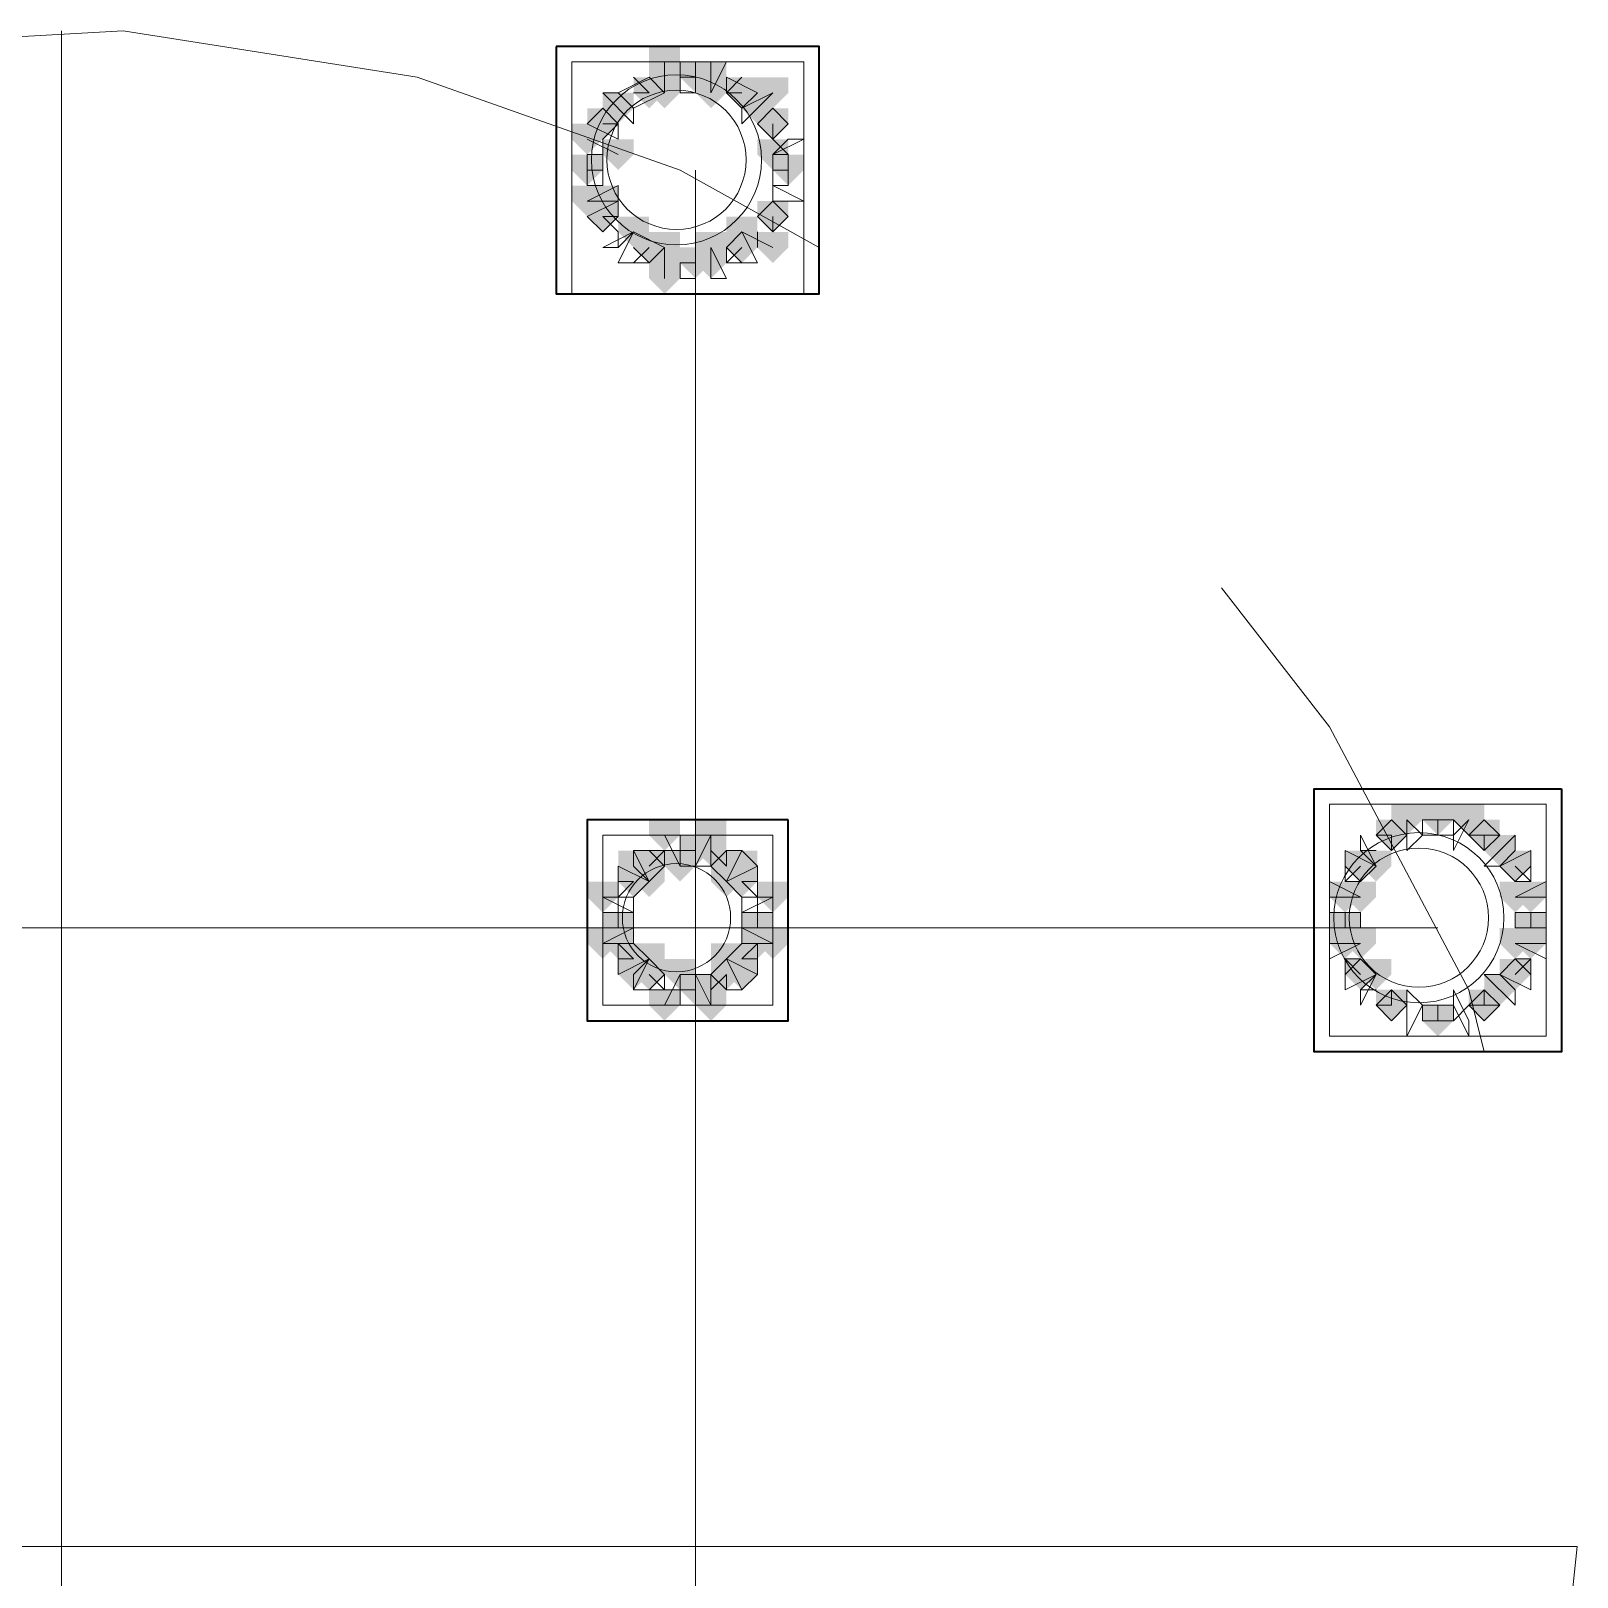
# Model space of a CAD drawing. Header units: millimetres. Extents: x 2315 to 4619, y 1334 to 1897.
# Drawn here: x 3527.93 to 3534.04, y 1554.59 to 1560.69 of the extents above; entities that cross this region are included whole.
import ezdxf

# ---------------------------------------------------------------- set-up
doc = ezdxf.new("R2010")
doc.units = ezdxf.units.MM
for name, color, linetype, true_color in [('PDF_10', 7, 'Continuous', 0x00b85c), ('PDF_AXIS', 7, 'Continuous', 0x00b85c), ('PDF_柱构件', 7, 'Continuous', 0x00b85c), ('PDF_转运站初步方案', 7, 'Continuous', 0x00b85c)]:
    doc.layers.add(name, color=color, linetype=linetype, true_color=true_color)
doc.layers.add('PDF_中心线层', color=1, linetype='Continuous')
doc.layers.add('PDF_粗实线层', color=7, linetype='Continuous')

msp = doc.modelspace()

# ---------------------------------------------------------------- hatches: boundary and pattern name
at = {"layer": 'PDF_10', "transparency": 33554559}
for points in [[(3530.5596, 1560.5703), (3530.4985, 1560.5703), (3530.4985, 1560.5093), (3530.5596, 1560.4482), (3530.6207, 1560.5093), (3530.6207, 1560.5703)], [(3530.5596, 1560.5703), (3530.4985, 1560.5703), (3530.4985, 1560.5093), (3530.5596, 1560.4482), (3530.6207, 1560.5093), (3530.6207, 1560.5703)], [(3530.5596, 1560.5703), (3530.4985, 1560.5703), (3530.4985, 1560.5093), (3530.5596, 1560.4482), (3530.6207, 1560.5093), (3530.6207, 1560.5703)], [(3530.3763, 1560.5093), (3530.3153, 1560.5093), (3530.3153, 1560.4482), (3530.3763, 1560.3871), (3530.4374, 1560.4482), (3530.4374, 1560.5093)], [(3530.3763, 1560.5093), (3530.3153, 1560.5093), (3530.3153, 1560.4482), (3530.3763, 1560.3871), (3530.4374, 1560.4482), (3530.4374, 1560.5093)], [(3530.7428, 1560.5093), (3530.6818, 1560.5093), (3530.6818, 1560.4482), (3530.7428, 1560.3871), (3530.8039, 1560.4482), (3530.8039, 1560.5093)], [(3530.7428, 1560.5093), (3530.6818, 1560.5093), (3530.6818, 1560.4482), (3530.7428, 1560.3871), (3530.8039, 1560.4482), (3530.8039, 1560.5093)], [(3530.1931, 1560.3871), (3530.132, 1560.3871), (3530.132, 1560.326), (3530.1931, 1560.2649), (3530.2542, 1560.326), (3530.2542, 1560.3871)], [(3530.1931, 1560.3871), (3530.132, 1560.3871), (3530.132, 1560.326), (3530.1931, 1560.2649), (3530.2542, 1560.326), (3530.2542, 1560.3871)], [(3530.865, 1560.3871), (3530.8039, 1560.3871), (3530.8039, 1560.326), (3530.865, 1560.2649), (3530.9261, 1560.326), (3530.9261, 1560.3871)], [(3530.865, 1560.3871), (3530.8039, 1560.3871), (3530.8039, 1560.326), (3530.865, 1560.2649), (3530.9261, 1560.326), (3530.9261, 1560.3871)], [(3530.865, 1560.3871), (3530.8039, 1560.3871), (3530.8039, 1560.326), (3530.865, 1560.2649), (3530.9261, 1560.326), (3530.9261, 1560.3871)], [(3530.132, 1560.2039), (3530.0709, 1560.2039), (3530.0709, 1560.1428), (3530.132, 1560.0817), (3530.1931, 1560.1428), (3530.1931, 1560.2039)], [(3530.132, 1560.2039), (3530.0709, 1560.2039), (3530.0709, 1560.1428), (3530.132, 1560.0817), (3530.1931, 1560.1428), (3530.1931, 1560.2039)], [(3530.9261, 1560.2039), (3530.865, 1560.2039), (3530.865, 1560.1428), (3530.9261, 1560.0817), (3530.9872, 1560.1428), (3530.9872, 1560.2039)], [(3530.9261, 1560.2039), (3530.865, 1560.2039), (3530.865, 1560.1428), (3530.9261, 1560.0817), (3530.9872, 1560.1428), (3530.9872, 1560.2039)], [(3530.1931, 1560.0206), (3530.132, 1560.0206), (3530.132, 1559.9595), (3530.1931, 1559.8985), (3530.2542, 1559.9595), (3530.2542, 1560.0206)], [(3530.1931, 1560.0206), (3530.132, 1560.0206), (3530.132, 1559.9595), (3530.1931, 1559.8985), (3530.2542, 1559.9595), (3530.2542, 1560.0206)], [(3530.865, 1560.0206), (3530.8039, 1560.0206), (3530.8039, 1559.9595), (3530.865, 1559.8985), (3530.9261, 1559.9595), (3530.9261, 1560.0206)], [(3530.865, 1560.0206), (3530.8039, 1560.0206), (3530.8039, 1559.9595), (3530.865, 1559.8985), (3530.9261, 1559.9595), (3530.9261, 1560.0206)], [(3530.865, 1560.0206), (3530.8039, 1560.0206), (3530.8039, 1559.9595), (3530.865, 1559.8985), (3530.9261, 1559.9595), (3530.9261, 1560.0206)], [(3530.3763, 1559.8985), (3530.3153, 1559.8985), (3530.3153, 1559.8374), (3530.3763, 1559.7763), (3530.4374, 1559.8374), (3530.4374, 1559.8985)], [(3530.3763, 1559.8985), (3530.3153, 1559.8985), (3530.3153, 1559.8374), (3530.3763, 1559.7763), (3530.4374, 1559.8374), (3530.4374, 1559.8985)], [(3530.7428, 1559.8985), (3530.6818, 1559.8985), (3530.6818, 1559.8374), (3530.7428, 1559.7763), (3530.8039, 1559.8374), (3530.8039, 1559.8985)], [(3530.7428, 1559.8985), (3530.6818, 1559.8985), (3530.6818, 1559.8374), (3530.7428, 1559.7763), (3530.8039, 1559.8374), (3530.8039, 1559.8985)], [(3530.5596, 1559.8374), (3530.4985, 1559.8374), (3530.4985, 1559.7763), (3530.5596, 1559.7152), (3530.6207, 1559.7763), (3530.6207, 1559.8374)], [(3530.5596, 1559.8374), (3530.4985, 1559.8374), (3530.4985, 1559.7763), (3530.5596, 1559.7152), (3530.6207, 1559.7763), (3530.6207, 1559.8374)], [(3533.4915, 1557.6385), (3533.4304, 1557.6385), (3533.4304, 1557.5774), (3533.4915, 1557.5163), (3533.5526, 1557.5774), (3533.5526, 1557.6385)], [(3533.4915, 1557.6385), (3533.4304, 1557.6385), (3533.4304, 1557.5774), (3533.4915, 1557.5163), (3533.5526, 1557.5774), (3533.5526, 1557.6385)], [(3533.3082, 1557.5774), (3533.2472, 1557.5774), (3533.2472, 1557.5163), (3533.3082, 1557.4552), (3533.3693, 1557.5163), (3533.3693, 1557.5774)], [(3533.3082, 1557.5774), (3533.2472, 1557.5774), (3533.2472, 1557.5163), (3533.3082, 1557.4552), (3533.3693, 1557.5163), (3533.3693, 1557.5774)], [(3533.6747, 1557.5774), (3533.6136, 1557.5774), (3533.6136, 1557.5163), (3533.6747, 1557.4552), (3533.7358, 1557.5163), (3533.7358, 1557.5774)], [(3533.6747, 1557.5774), (3533.6136, 1557.5774), (3533.6136, 1557.5163), (3533.6747, 1557.4552), (3533.7358, 1557.5163), (3533.7358, 1557.5774)], [(3530.5596, 1557.5163), (3530.4985, 1557.5163), (3530.4985, 1557.4552), (3530.5596, 1557.3941), (3530.6207, 1557.4552), (3530.6207, 1557.5163)], [(3530.5596, 1557.5163), (3530.4985, 1557.5163), (3530.4985, 1557.4552), (3530.5596, 1557.3941), (3530.6207, 1557.4552), (3530.6207, 1557.5163)], [(3530.5596, 1557.5163), (3530.4985, 1557.5163), (3530.4985, 1557.4552), (3530.5596, 1557.3941), (3530.6207, 1557.4552), (3530.6207, 1557.5163)], [(3530.3763, 1557.4552), (3530.3153, 1557.4552), (3530.3153, 1557.3941), (3530.3763, 1557.333), (3530.4374, 1557.3941), (3530.4374, 1557.4552)], [(3530.3763, 1557.4552), (3530.3153, 1557.4552), (3530.3153, 1557.3941), (3530.3763, 1557.333), (3530.4374, 1557.3941), (3530.4374, 1557.4552)], [(3530.6818, 1557.4552), (3530.6207, 1557.4552), (3530.6207, 1557.3941), (3530.6818, 1557.333), (3530.7428, 1557.3941), (3530.7428, 1557.4552)], [(3530.6818, 1557.4552), (3530.6207, 1557.4552), (3530.6207, 1557.3941), (3530.6818, 1557.333), (3530.7428, 1557.3941), (3530.7428, 1557.4552)], [(3533.1861, 1557.4552), (3533.125, 1557.4552), (3533.125, 1557.3941), (3533.1861, 1557.333), (3533.2472, 1557.3941), (3533.2472, 1557.4552)], [(3533.1861, 1557.4552), (3533.125, 1557.4552), (3533.125, 1557.3941), (3533.1861, 1557.333), (3533.2472, 1557.3941), (3533.2472, 1557.4552)], [(3533.7969, 1557.4552), (3533.7358, 1557.4552), (3533.7358, 1557.3941), (3533.7969, 1557.333), (3533.858, 1557.3941), (3533.858, 1557.4552)], [(3533.7969, 1557.4552), (3533.7358, 1557.4552), (3533.7358, 1557.3941), (3533.7969, 1557.333), (3533.858, 1557.3941), (3533.858, 1557.4552)], [(3530.3153, 1557.3941), (3530.2542, 1557.3941), (3530.2542, 1557.333), (3530.3153, 1557.272), (3530.3763, 1557.333), (3530.3763, 1557.3941)], [(3530.3153, 1557.3941), (3530.2542, 1557.3941), (3530.2542, 1557.333), (3530.3153, 1557.272), (3530.3763, 1557.333), (3530.3763, 1557.3941)], [(3530.7428, 1557.3941), (3530.6818, 1557.3941), (3530.6818, 1557.333), (3530.7428, 1557.272), (3530.8039, 1557.333), (3530.8039, 1557.3941)], [(3530.7428, 1557.3941), (3530.6818, 1557.3941), (3530.6818, 1557.333), (3530.7428, 1557.272), (3530.8039, 1557.333), (3530.8039, 1557.3941)], [(3530.2542, 1557.2109), (3530.1931, 1557.2109), (3530.1931, 1557.1498), (3530.2542, 1557.0887), (3530.3153, 1557.1498), (3530.3153, 1557.2109)], [(3530.2542, 1557.2109), (3530.1931, 1557.2109), (3530.1931, 1557.1498), (3530.2542, 1557.0887), (3530.3153, 1557.1498), (3530.3153, 1557.2109)], [(3530.2542, 1557.2109), (3530.1931, 1557.2109), (3530.1931, 1557.1498), (3530.2542, 1557.0887), (3530.3153, 1557.1498), (3530.3153, 1557.2109)], [(3530.8039, 1557.2109), (3530.7428, 1557.2109), (3530.7428, 1557.1498), (3530.8039, 1557.0887), (3530.865, 1557.1498), (3530.865, 1557.2109)], [(3530.8039, 1557.2109), (3530.7428, 1557.2109), (3530.7428, 1557.1498), (3530.8039, 1557.0887), (3530.865, 1557.1498), (3530.865, 1557.2109)], [(3530.8039, 1557.2109), (3530.7428, 1557.2109), (3530.7428, 1557.1498), (3530.8039, 1557.0887), (3530.865, 1557.1498), (3530.865, 1557.2109)], [(3533.125, 1557.2109), (3533.0639, 1557.2109), (3533.0639, 1557.1498), (3533.125, 1557.0887), (3533.1861, 1557.1498), (3533.1861, 1557.2109)], [(3533.125, 1557.2109), (3533.0639, 1557.2109), (3533.0639, 1557.1498), (3533.125, 1557.0887), (3533.1861, 1557.1498), (3533.1861, 1557.2109)], [(3533.858, 1557.2109), (3533.7969, 1557.2109), (3533.7969, 1557.1498), (3533.858, 1557.0887), (3533.9191, 1557.1498), (3533.9191, 1557.2109)], [(3533.858, 1557.2109), (3533.7969, 1557.2109), (3533.7969, 1557.1498), (3533.858, 1557.0887), (3533.9191, 1557.1498), (3533.9191, 1557.2109)], [(3533.858, 1557.2109), (3533.7969, 1557.2109), (3533.7969, 1557.1498), (3533.858, 1557.0887), (3533.9191, 1557.1498), (3533.9191, 1557.2109)], [(3530.3153, 1557.0887), (3530.2542, 1557.0887), (3530.2542, 1557.0276), (3530.3153, 1556.9666), (3530.3763, 1557.0276), (3530.3763, 1557.0887)], [(3530.3153, 1557.0887), (3530.2542, 1557.0887), (3530.2542, 1557.0276), (3530.3153, 1556.9666), (3530.3763, 1557.0276), (3530.3763, 1557.0887)], [(3530.7428, 1557.0887), (3530.6818, 1557.0887), (3530.6818, 1557.0276), (3530.7428, 1556.9666), (3530.8039, 1557.0276), (3530.8039, 1557.0887)], [(3530.7428, 1557.0887), (3530.6818, 1557.0887), (3530.6818, 1557.0276), (3530.7428, 1556.9666), (3530.8039, 1557.0276), (3530.8039, 1557.0887)], [(3530.3763, 1557.0276), (3530.3153, 1557.0276), (3530.3153, 1556.9666), (3530.3763, 1556.9055), (3530.4374, 1556.9666), (3530.4374, 1557.0276)], [(3530.3763, 1557.0276), (3530.3153, 1557.0276), (3530.3153, 1556.9666), (3530.3763, 1556.9055), (3530.4374, 1556.9666), (3530.4374, 1557.0276)], [(3530.6818, 1557.0276), (3530.6207, 1557.0276), (3530.6207, 1556.9666), (3530.6818, 1556.9055), (3530.7428, 1556.9666), (3530.7428, 1557.0276)], [(3530.6818, 1557.0276), (3530.6207, 1557.0276), (3530.6207, 1556.9666), (3530.6818, 1556.9055), (3530.7428, 1556.9666), (3530.7428, 1557.0276)], [(3533.1861, 1557.0276), (3533.125, 1557.0276), (3533.125, 1556.9666), (3533.1861, 1556.9055), (3533.2472, 1556.9666), (3533.2472, 1557.0276)], [(3533.1861, 1557.0276), (3533.125, 1557.0276), (3533.125, 1556.9666), (3533.1861, 1556.9055), (3533.2472, 1556.9666), (3533.2472, 1557.0276)], [(3533.7969, 1557.0276), (3533.7358, 1557.0276), (3533.7358, 1556.9666), (3533.7969, 1556.9055), (3533.858, 1556.9666), (3533.858, 1557.0276)], [(3533.7969, 1557.0276), (3533.7358, 1557.0276), (3533.7358, 1556.9666), (3533.7969, 1556.9055), (3533.858, 1556.9666), (3533.858, 1557.0276)], [(3530.5596, 1556.9666), (3530.4985, 1556.9666), (3530.4985, 1556.9055), (3530.5596, 1556.8444), (3530.6207, 1556.9055), (3530.6207, 1556.9666)], [(3530.5596, 1556.9666), (3530.4985, 1556.9666), (3530.4985, 1556.9055), (3530.5596, 1556.8444), (3530.6207, 1556.9055), (3530.6207, 1556.9666)], [(3530.5596, 1556.9666), (3530.4985, 1556.9666), (3530.4985, 1556.9055), (3530.5596, 1556.8444), (3530.6207, 1556.9055), (3530.6207, 1556.9666)], [(3533.3082, 1556.9055), (3533.2472, 1556.9055), (3533.2472, 1556.8444), (3533.3082, 1556.7833), (3533.3693, 1556.8444), (3533.3693, 1556.9055)], [(3533.3082, 1556.9055), (3533.2472, 1556.9055), (3533.2472, 1556.8444), (3533.3082, 1556.7833), (3533.3693, 1556.8444), (3533.3693, 1556.9055)], [(3533.6747, 1556.9055), (3533.6136, 1556.9055), (3533.6136, 1556.8444), (3533.6747, 1556.7833), (3533.7358, 1556.8444), (3533.7358, 1556.9055)], [(3533.6747, 1556.9055), (3533.6136, 1556.9055), (3533.6136, 1556.8444), (3533.6747, 1556.7833), (3533.7358, 1556.8444), (3533.7358, 1556.9055)], [(3533.4915, 1556.8444), (3533.4304, 1556.8444), (3533.4304, 1556.7833), (3533.4915, 1556.7222), (3533.5526, 1556.7833), (3533.5526, 1556.8444)], [(3533.4915, 1556.8444), (3533.4304, 1556.8444), (3533.4304, 1556.7833), (3533.4915, 1556.7222), (3533.5526, 1556.7833), (3533.5526, 1556.8444)]]:
    msp.add_hatch(color=256, dxfattribs=at).paths.add_polyline_path(points)
at = {"layer": 'PDF_柱构件', "transparency": 33554559}
for points in [[(3530.4374, 1560.6314), (3530.3763, 1560.6314), (3530.3763, 1560.5703), (3530.4374, 1560.5093), (3530.4985, 1560.5703), (3530.4985, 1560.6314)], [(3530.4374, 1560.5703), (3530.3763, 1560.5703), (3530.3763, 1560.5093), (3530.4374, 1560.4482), (3530.4985, 1560.5093), (3530.4985, 1560.5703)], [(3530.6207, 1560.5703), (3530.5596, 1560.5703), (3530.5596, 1560.5093), (3530.6207, 1560.4482), (3530.6818, 1560.5093), (3530.6818, 1560.5703)], [(3530.4374, 1560.5093), (3530.3763, 1560.5093), (3530.3763, 1560.4482), (3530.4374, 1560.3871), (3530.4985, 1560.4482), (3530.4985, 1560.5093)], [(3530.6207, 1560.5093), (3530.5596, 1560.5093), (3530.5596, 1560.4482), (3530.6207, 1560.3871), (3530.6818, 1560.4482), (3530.6818, 1560.5093)], [(3530.865, 1560.5093), (3530.8039, 1560.5093), (3530.8039, 1560.4482), (3530.865, 1560.3871), (3530.9261, 1560.4482), (3530.9261, 1560.5093)], [(3530.2542, 1560.4482), (3530.1931, 1560.4482), (3530.1931, 1560.3871), (3530.2542, 1560.326), (3530.3153, 1560.3871), (3530.3153, 1560.4482)], [(3530.8039, 1560.4482), (3530.7428, 1560.4482), (3530.7428, 1560.3871), (3530.8039, 1560.326), (3530.865, 1560.3871), (3530.865, 1560.4482)], [(3530.132, 1560.326), (3530.0709, 1560.326), (3530.0709, 1560.2649), (3530.132, 1560.2039), (3530.1931, 1560.2649), (3530.1931, 1560.326)], [(3530.2542, 1560.2649), (3530.1931, 1560.2649), (3530.1931, 1560.2039), (3530.2542, 1560.1428), (3530.3153, 1560.2039), (3530.3153, 1560.2649)], [(3530.865, 1560.2649), (3530.8039, 1560.2649), (3530.8039, 1560.2039), (3530.865, 1560.1428), (3530.9261, 1560.2039), (3530.9261, 1560.2649)], [(3530.132, 1560.0817), (3530.0709, 1560.0817), (3530.0709, 1560.0206), (3530.132, 1559.9595), (3530.1931, 1560.0206), (3530.1931, 1560.0817)], [(3530.1931, 1560.0817), (3530.132, 1560.0817), (3530.132, 1560.0206), (3530.1931, 1559.9595), (3530.2542, 1560.0206), (3530.2542, 1560.0817)], [(3530.3153, 1559.9595), (3530.2542, 1559.9595), (3530.2542, 1559.8985), (3530.3153, 1559.8374), (3530.3763, 1559.8985), (3530.3763, 1559.9595)], [(3530.7428, 1559.9595), (3530.6818, 1559.9595), (3530.6818, 1559.8985), (3530.7428, 1559.8374), (3530.8039, 1559.8985), (3530.8039, 1559.9595)], [(3530.4374, 1559.8985), (3530.3763, 1559.8985), (3530.3763, 1559.8374), (3530.4374, 1559.7763), (3530.4985, 1559.8374), (3530.4985, 1559.8985)], [(3530.6207, 1559.8985), (3530.5596, 1559.8985), (3530.5596, 1559.8374), (3530.6207, 1559.7763), (3530.6818, 1559.8374), (3530.6818, 1559.8985)], [(3530.865, 1559.8985), (3530.8039, 1559.8985), (3530.8039, 1559.8374), (3530.865, 1559.7763), (3530.9261, 1559.8374), (3530.9261, 1559.8985)], [(3530.4374, 1559.8374), (3530.3763, 1559.8374), (3530.3763, 1559.7763), (3530.4374, 1559.7152), (3530.4985, 1559.7763), (3530.4985, 1559.8374)], [(3530.6207, 1559.8374), (3530.5596, 1559.8374), (3530.5596, 1559.7763), (3530.6207, 1559.7152), (3530.6818, 1559.7763), (3530.6818, 1559.8374)], [(3530.4374, 1559.7763), (3530.3763, 1559.7763), (3530.3763, 1559.7152), (3530.4374, 1559.6541), (3530.4985, 1559.7152), (3530.4985, 1559.7763)], [(3533.3693, 1557.6385), (3533.3082, 1557.6385), (3533.3082, 1557.5774), (3533.3693, 1557.5163), (3533.4304, 1557.5774), (3533.4304, 1557.6385)], [(3533.6136, 1557.6385), (3533.5526, 1557.6385), (3533.5526, 1557.5774), (3533.6136, 1557.5163), (3533.6747, 1557.5774), (3533.6747, 1557.6385)], [(3530.4374, 1557.5774), (3530.3763, 1557.5774), (3530.3763, 1557.5163), (3530.4374, 1557.4552), (3530.4985, 1557.5163), (3530.4985, 1557.5774)], [(3530.6207, 1557.5774), (3530.5596, 1557.5774), (3530.5596, 1557.5163), (3530.6207, 1557.4552), (3530.6818, 1557.5163), (3530.6818, 1557.5774)], [(3530.6207, 1557.5163), (3530.5596, 1557.5163), (3530.5596, 1557.4552), (3530.6207, 1557.3941), (3530.6818, 1557.4552), (3530.6818, 1557.5163)], [(3533.7358, 1557.5163), (3533.6747, 1557.5163), (3533.6747, 1557.4552), (3533.7358, 1557.3941), (3533.7969, 1557.4552), (3533.7969, 1557.5163)], [(3530.3153, 1557.4552), (3530.2542, 1557.4552), (3530.2542, 1557.3941), (3530.3153, 1557.333), (3530.3763, 1557.3941), (3530.3763, 1557.4552)], [(3530.4985, 1557.4552), (3530.4374, 1557.4552), (3530.4374, 1557.3941), (3530.4985, 1557.333), (3530.5596, 1557.3941), (3530.5596, 1557.4552)], [(3530.7428, 1557.4552), (3530.6818, 1557.4552), (3530.6818, 1557.3941), (3530.7428, 1557.333), (3530.8039, 1557.3941), (3530.8039, 1557.4552)], [(3533.2472, 1557.4552), (3533.1861, 1557.4552), (3533.1861, 1557.3941), (3533.2472, 1557.333), (3533.3082, 1557.3941), (3533.3082, 1557.4552)], [(3530.3763, 1557.3941), (3530.3153, 1557.3941), (3530.3153, 1557.333), (3530.3763, 1557.272), (3530.4374, 1557.333), (3530.4374, 1557.3941)], [(3530.6818, 1557.3941), (3530.6207, 1557.3941), (3530.6207, 1557.333), (3530.6818, 1557.272), (3530.7428, 1557.333), (3530.7428, 1557.3941)], [(3530.1931, 1557.333), (3530.132, 1557.333), (3530.132, 1557.272), (3530.1931, 1557.2109), (3530.2542, 1557.272), (3530.2542, 1557.333)], [(3530.865, 1557.333), (3530.8039, 1557.333), (3530.8039, 1557.272), (3530.865, 1557.2109), (3530.9261, 1557.272), (3530.9261, 1557.333)], [(3533.125, 1557.333), (3533.0639, 1557.333), (3533.0639, 1557.272), (3533.125, 1557.2109), (3533.1861, 1557.272), (3533.1861, 1557.333)], [(3533.1861, 1557.333), (3533.125, 1557.333), (3533.125, 1557.272), (3533.1861, 1557.2109), (3533.2472, 1557.272), (3533.2472, 1557.333)], [(3533.7969, 1557.333), (3533.7358, 1557.333), (3533.7358, 1557.272), (3533.7969, 1557.2109), (3533.858, 1557.272), (3533.858, 1557.333)], [(3533.858, 1557.333), (3533.7969, 1557.333), (3533.7969, 1557.272), (3533.858, 1557.2109), (3533.9191, 1557.272), (3533.9191, 1557.333)], [(3530.1931, 1557.1498), (3530.132, 1557.1498), (3530.132, 1557.0887), (3530.1931, 1557.0276), (3530.2542, 1557.0887), (3530.2542, 1557.1498)], [(3530.2542, 1557.1498), (3530.1931, 1557.1498), (3530.1931, 1557.0887), (3530.2542, 1557.0276), (3530.3153, 1557.0887), (3530.3153, 1557.1498)], [(3530.8039, 1557.1498), (3530.7428, 1557.1498), (3530.7428, 1557.0887), (3530.8039, 1557.0276), (3530.865, 1557.0887), (3530.865, 1557.1498)], [(3530.865, 1557.1498), (3530.8039, 1557.1498), (3530.8039, 1557.0887), (3530.865, 1557.0276), (3530.9261, 1557.0887), (3530.9261, 1557.1498)], [(3533.125, 1557.1498), (3533.0639, 1557.1498), (3533.0639, 1557.0887), (3533.125, 1557.0276), (3533.1861, 1557.0887), (3533.1861, 1557.1498)], [(3533.1861, 1557.1498), (3533.125, 1557.1498), (3533.125, 1557.0887), (3533.1861, 1557.0276), (3533.2472, 1557.0887), (3533.2472, 1557.1498)], [(3533.7969, 1557.1498), (3533.7358, 1557.1498), (3533.7358, 1557.0887), (3533.7969, 1557.0276), (3533.858, 1557.0887), (3533.858, 1557.1498)], [(3533.858, 1557.1498), (3533.7969, 1557.1498), (3533.7969, 1557.0887), (3533.858, 1557.0276), (3533.9191, 1557.0887), (3533.9191, 1557.1498)], [(3530.3763, 1557.0887), (3530.3153, 1557.0887), (3530.3153, 1557.0276), (3530.3763, 1556.9666), (3530.4374, 1557.0276), (3530.4374, 1557.0887)], [(3530.6818, 1557.0887), (3530.6207, 1557.0887), (3530.6207, 1557.0276), (3530.6818, 1556.9666), (3530.7428, 1557.0276), (3530.7428, 1557.0887)], [(3530.3153, 1557.0276), (3530.2542, 1557.0276), (3530.2542, 1556.9666), (3530.3153, 1556.9055), (3530.3763, 1556.9666), (3530.3763, 1557.0276)], [(3530.4985, 1557.0276), (3530.4374, 1557.0276), (3530.4374, 1556.9666), (3530.4985, 1556.9055), (3530.5596, 1556.9666), (3530.5596, 1557.0276)], [(3530.7428, 1557.0276), (3530.6818, 1557.0276), (3530.6818, 1556.9666), (3530.7428, 1556.9055), (3530.8039, 1556.9666), (3530.8039, 1557.0276)], [(3533.2472, 1557.0276), (3533.1861, 1557.0276), (3533.1861, 1556.9666), (3533.2472, 1556.9055), (3533.3082, 1556.9666), (3533.3082, 1557.0276)], [(3530.6207, 1556.9666), (3530.5596, 1556.9666), (3530.5596, 1556.9055), (3530.6207, 1556.8444), (3530.6818, 1556.9055), (3530.6818, 1556.9666)], [(3533.7358, 1556.9666), (3533.6747, 1556.9666), (3533.6747, 1556.9055), (3533.7358, 1556.8444), (3533.7969, 1556.9055), (3533.7969, 1556.9666)], [(3530.4374, 1556.9055), (3530.3763, 1556.9055), (3530.3763, 1556.8444), (3530.4374, 1556.7833), (3530.4985, 1556.8444), (3530.4985, 1556.9055)], [(3530.6207, 1556.9055), (3530.5596, 1556.9055), (3530.5596, 1556.8444), (3530.6207, 1556.7833), (3530.6818, 1556.8444), (3530.6818, 1556.9055)]]:
    msp.add_hatch(color=256, dxfattribs=at).paths.add_polyline_path(points)
at = {"layer": 'PDF_转运站初步方案', "transparency": 33554559}
for points in [[(3530.5596, 1560.5703), (3530.4985, 1560.5703), (3530.4985, 1560.5093), (3530.5596, 1560.4482), (3530.6207, 1560.5093), (3530.6207, 1560.5703)], [(3530.5596, 1560.5703), (3530.4985, 1560.5703), (3530.4985, 1560.5093), (3530.5596, 1560.4482), (3530.6207, 1560.5093), (3530.6207, 1560.5703)], [(3530.3763, 1560.5093), (3530.3153, 1560.5093), (3530.3153, 1560.4482), (3530.3763, 1560.3871), (3530.4374, 1560.4482), (3530.4374, 1560.5093)], [(3530.3763, 1560.5093), (3530.3153, 1560.5093), (3530.3153, 1560.4482), (3530.3763, 1560.3871), (3530.4374, 1560.4482), (3530.4374, 1560.5093)], [(3530.7428, 1560.5093), (3530.6818, 1560.5093), (3530.6818, 1560.4482), (3530.7428, 1560.3871), (3530.8039, 1560.4482), (3530.8039, 1560.5093)], [(3530.7428, 1560.5093), (3530.6818, 1560.5093), (3530.6818, 1560.4482), (3530.7428, 1560.3871), (3530.8039, 1560.4482), (3530.8039, 1560.5093)], [(3530.1931, 1560.3871), (3530.132, 1560.3871), (3530.132, 1560.326), (3530.1931, 1560.2649), (3530.2542, 1560.326), (3530.2542, 1560.3871)], [(3530.1931, 1560.3871), (3530.132, 1560.3871), (3530.132, 1560.326), (3530.1931, 1560.2649), (3530.2542, 1560.326), (3530.2542, 1560.3871)], [(3530.865, 1560.3871), (3530.8039, 1560.3871), (3530.8039, 1560.326), (3530.865, 1560.2649), (3530.9261, 1560.326), (3530.9261, 1560.3871)], [(3530.865, 1560.3871), (3530.8039, 1560.3871), (3530.8039, 1560.326), (3530.865, 1560.2649), (3530.9261, 1560.326), (3530.9261, 1560.3871)], [(3530.132, 1560.2039), (3530.0709, 1560.2039), (3530.0709, 1560.1428), (3530.132, 1560.0817), (3530.1931, 1560.1428), (3530.1931, 1560.2039)], [(3530.132, 1560.2039), (3530.0709, 1560.2039), (3530.0709, 1560.1428), (3530.132, 1560.0817), (3530.1931, 1560.1428), (3530.1931, 1560.2039)], [(3530.9261, 1560.2039), (3530.865, 1560.2039), (3530.865, 1560.1428), (3530.9261, 1560.0817), (3530.9872, 1560.1428), (3530.9872, 1560.2039)], [(3530.9261, 1560.2039), (3530.865, 1560.2039), (3530.865, 1560.1428), (3530.9261, 1560.0817), (3530.9872, 1560.1428), (3530.9872, 1560.2039)], [(3530.1931, 1560.0206), (3530.132, 1560.0206), (3530.132, 1559.9595), (3530.1931, 1559.8985), (3530.2542, 1559.9595), (3530.2542, 1560.0206)], [(3530.1931, 1560.0206), (3530.132, 1560.0206), (3530.132, 1559.9595), (3530.1931, 1559.8985), (3530.2542, 1559.9595), (3530.2542, 1560.0206)], [(3530.865, 1560.0206), (3530.8039, 1560.0206), (3530.8039, 1559.9595), (3530.865, 1559.8985), (3530.9261, 1559.9595), (3530.9261, 1560.0206)], [(3530.865, 1560.0206), (3530.8039, 1560.0206), (3530.8039, 1559.9595), (3530.865, 1559.8985), (3530.9261, 1559.9595), (3530.9261, 1560.0206)], [(3530.3763, 1559.8985), (3530.3153, 1559.8985), (3530.3153, 1559.8374), (3530.3763, 1559.7763), (3530.4374, 1559.8374), (3530.4374, 1559.8985)], [(3530.3763, 1559.8985), (3530.3153, 1559.8985), (3530.3153, 1559.8374), (3530.3763, 1559.7763), (3530.4374, 1559.8374), (3530.4374, 1559.8985)], [(3530.7428, 1559.8985), (3530.6818, 1559.8985), (3530.6818, 1559.8374), (3530.7428, 1559.7763), (3530.8039, 1559.8374), (3530.8039, 1559.8985)], [(3530.7428, 1559.8985), (3530.6818, 1559.8985), (3530.6818, 1559.8374), (3530.7428, 1559.7763), (3530.8039, 1559.8374), (3530.8039, 1559.8985)], [(3530.5596, 1559.8374), (3530.4985, 1559.8374), (3530.4985, 1559.7763), (3530.5596, 1559.7152), (3530.6207, 1559.7763), (3530.6207, 1559.8374)], [(3530.5596, 1559.8374), (3530.4985, 1559.8374), (3530.4985, 1559.7763), (3530.5596, 1559.7152), (3530.6207, 1559.7763), (3530.6207, 1559.8374)], [(3533.4915, 1557.6385), (3533.4304, 1557.6385), (3533.4304, 1557.5774), (3533.4915, 1557.5163), (3533.5526, 1557.5774), (3533.5526, 1557.6385)], [(3533.4915, 1557.6385), (3533.4304, 1557.6385), (3533.4304, 1557.5774), (3533.4915, 1557.5163), (3533.5526, 1557.5774), (3533.5526, 1557.6385)], [(3533.3082, 1557.5774), (3533.2472, 1557.5774), (3533.2472, 1557.5163), (3533.3082, 1557.4552), (3533.3693, 1557.5163), (3533.3693, 1557.5774)], [(3533.3082, 1557.5774), (3533.2472, 1557.5774), (3533.2472, 1557.5163), (3533.3082, 1557.4552), (3533.3693, 1557.5163), (3533.3693, 1557.5774)], [(3533.6747, 1557.5774), (3533.6136, 1557.5774), (3533.6136, 1557.5163), (3533.6747, 1557.4552), (3533.7358, 1557.5163), (3533.7358, 1557.5774)], [(3533.6747, 1557.5774), (3533.6136, 1557.5774), (3533.6136, 1557.5163), (3533.6747, 1557.4552), (3533.7358, 1557.5163), (3533.7358, 1557.5774)], [(3530.5596, 1557.5163), (3530.4985, 1557.5163), (3530.4985, 1557.4552), (3530.5596, 1557.3941), (3530.6207, 1557.4552), (3530.6207, 1557.5163)], [(3530.5596, 1557.5163), (3530.4985, 1557.5163), (3530.4985, 1557.4552), (3530.5596, 1557.3941), (3530.6207, 1557.4552), (3530.6207, 1557.5163)], [(3530.3763, 1557.4552), (3530.3153, 1557.4552), (3530.3153, 1557.3941), (3530.3763, 1557.333), (3530.4374, 1557.3941), (3530.4374, 1557.4552)], [(3530.3763, 1557.4552), (3530.3153, 1557.4552), (3530.3153, 1557.3941), (3530.3763, 1557.333), (3530.4374, 1557.3941), (3530.4374, 1557.4552)], [(3530.6818, 1557.4552), (3530.6207, 1557.4552), (3530.6207, 1557.3941), (3530.6818, 1557.333), (3530.7428, 1557.3941), (3530.7428, 1557.4552)], [(3530.6818, 1557.4552), (3530.6207, 1557.4552), (3530.6207, 1557.3941), (3530.6818, 1557.333), (3530.7428, 1557.3941), (3530.7428, 1557.4552)], [(3533.1861, 1557.4552), (3533.125, 1557.4552), (3533.125, 1557.3941), (3533.1861, 1557.333), (3533.2472, 1557.3941), (3533.2472, 1557.4552)], [(3533.1861, 1557.4552), (3533.125, 1557.4552), (3533.125, 1557.3941), (3533.1861, 1557.333), (3533.2472, 1557.3941), (3533.2472, 1557.4552)], [(3533.7969, 1557.4552), (3533.7358, 1557.4552), (3533.7358, 1557.3941), (3533.7969, 1557.333), (3533.858, 1557.3941), (3533.858, 1557.4552)], [(3533.7969, 1557.4552), (3533.7358, 1557.4552), (3533.7358, 1557.3941), (3533.7969, 1557.333), (3533.858, 1557.3941), (3533.858, 1557.4552)], [(3530.3153, 1557.3941), (3530.2542, 1557.3941), (3530.2542, 1557.333), (3530.3153, 1557.272), (3530.3763, 1557.333), (3530.3763, 1557.3941)], [(3530.3153, 1557.3941), (3530.2542, 1557.3941), (3530.2542, 1557.333), (3530.3153, 1557.272), (3530.3763, 1557.333), (3530.3763, 1557.3941)], [(3530.7428, 1557.3941), (3530.6818, 1557.3941), (3530.6818, 1557.333), (3530.7428, 1557.272), (3530.8039, 1557.333), (3530.8039, 1557.3941)], [(3530.7428, 1557.3941), (3530.6818, 1557.3941), (3530.6818, 1557.333), (3530.7428, 1557.272), (3530.8039, 1557.333), (3530.8039, 1557.3941)], [(3530.2542, 1557.2109), (3530.1931, 1557.2109), (3530.1931, 1557.1498), (3530.2542, 1557.0887), (3530.3153, 1557.1498), (3530.3153, 1557.2109)], [(3530.2542, 1557.2109), (3530.1931, 1557.2109), (3530.1931, 1557.1498), (3530.2542, 1557.0887), (3530.3153, 1557.1498), (3530.3153, 1557.2109)], [(3530.8039, 1557.2109), (3530.7428, 1557.2109), (3530.7428, 1557.1498), (3530.8039, 1557.0887), (3530.865, 1557.1498), (3530.865, 1557.2109)], [(3530.8039, 1557.2109), (3530.7428, 1557.2109), (3530.7428, 1557.1498), (3530.8039, 1557.0887), (3530.865, 1557.1498), (3530.865, 1557.2109)], [(3533.125, 1557.2109), (3533.0639, 1557.2109), (3533.0639, 1557.1498), (3533.125, 1557.0887), (3533.1861, 1557.1498), (3533.1861, 1557.2109)], [(3533.125, 1557.2109), (3533.0639, 1557.2109), (3533.0639, 1557.1498), (3533.125, 1557.0887), (3533.1861, 1557.1498), (3533.1861, 1557.2109)], [(3533.858, 1557.2109), (3533.7969, 1557.2109), (3533.7969, 1557.1498), (3533.858, 1557.0887), (3533.9191, 1557.1498), (3533.9191, 1557.2109)], [(3533.858, 1557.2109), (3533.7969, 1557.2109), (3533.7969, 1557.1498), (3533.858, 1557.0887), (3533.9191, 1557.1498), (3533.9191, 1557.2109)], [(3530.3153, 1557.0887), (3530.2542, 1557.0887), (3530.2542, 1557.0276), (3530.3153, 1556.9666), (3530.3763, 1557.0276), (3530.3763, 1557.0887)], [(3530.3153, 1557.0887), (3530.2542, 1557.0887), (3530.2542, 1557.0276), (3530.3153, 1556.9666), (3530.3763, 1557.0276), (3530.3763, 1557.0887)], [(3530.7428, 1557.0887), (3530.6818, 1557.0887), (3530.6818, 1557.0276), (3530.7428, 1556.9666), (3530.8039, 1557.0276), (3530.8039, 1557.0887)], [(3530.7428, 1557.0887), (3530.6818, 1557.0887), (3530.6818, 1557.0276), (3530.7428, 1556.9666), (3530.8039, 1557.0276), (3530.8039, 1557.0887)], [(3530.3763, 1557.0276), (3530.3153, 1557.0276), (3530.3153, 1556.9666), (3530.3763, 1556.9055), (3530.4374, 1556.9666), (3530.4374, 1557.0276)], [(3530.3763, 1557.0276), (3530.3153, 1557.0276), (3530.3153, 1556.9666), (3530.3763, 1556.9055), (3530.4374, 1556.9666), (3530.4374, 1557.0276)], [(3530.6818, 1557.0276), (3530.6207, 1557.0276), (3530.6207, 1556.9666), (3530.6818, 1556.9055), (3530.7428, 1556.9666), (3530.7428, 1557.0276)], [(3530.6818, 1557.0276), (3530.6207, 1557.0276), (3530.6207, 1556.9666), (3530.6818, 1556.9055), (3530.7428, 1556.9666), (3530.7428, 1557.0276)], [(3533.1861, 1557.0276), (3533.125, 1557.0276), (3533.125, 1556.9666), (3533.1861, 1556.9055), (3533.2472, 1556.9666), (3533.2472, 1557.0276)], [(3533.1861, 1557.0276), (3533.125, 1557.0276), (3533.125, 1556.9666), (3533.1861, 1556.9055), (3533.2472, 1556.9666), (3533.2472, 1557.0276)], [(3533.7969, 1557.0276), (3533.7358, 1557.0276), (3533.7358, 1556.9666), (3533.7969, 1556.9055), (3533.858, 1556.9666), (3533.858, 1557.0276)], [(3533.7969, 1557.0276), (3533.7358, 1557.0276), (3533.7358, 1556.9666), (3533.7969, 1556.9055), (3533.858, 1556.9666), (3533.858, 1557.0276)], [(3530.5596, 1556.9666), (3530.4985, 1556.9666), (3530.4985, 1556.9055), (3530.5596, 1556.8444), (3530.6207, 1556.9055), (3530.6207, 1556.9666)], [(3530.5596, 1556.9666), (3530.4985, 1556.9666), (3530.4985, 1556.9055), (3530.5596, 1556.8444), (3530.6207, 1556.9055), (3530.6207, 1556.9666)], [(3533.3082, 1556.9055), (3533.2472, 1556.9055), (3533.2472, 1556.8444), (3533.3082, 1556.7833), (3533.3693, 1556.8444), (3533.3693, 1556.9055)], [(3533.3082, 1556.9055), (3533.2472, 1556.9055), (3533.2472, 1556.8444), (3533.3082, 1556.7833), (3533.3693, 1556.8444), (3533.3693, 1556.9055)], [(3533.6747, 1556.9055), (3533.6136, 1556.9055), (3533.6136, 1556.8444), (3533.6747, 1556.7833), (3533.7358, 1556.8444), (3533.7358, 1556.9055)], [(3533.6747, 1556.9055), (3533.6136, 1556.9055), (3533.6136, 1556.8444), (3533.6747, 1556.7833), (3533.7358, 1556.8444), (3533.7358, 1556.9055)], [(3533.4915, 1556.8444), (3533.4304, 1556.8444), (3533.4304, 1556.7833), (3533.4915, 1556.7222), (3533.5526, 1556.7833), (3533.5526, 1556.8444)], [(3533.4915, 1556.8444), (3533.4304, 1556.8444), (3533.4304, 1556.7833), (3533.4915, 1556.7222), (3533.5526, 1556.7833), (3533.5526, 1556.8444)]]:
    msp.add_hatch(color=256, dxfattribs=at).paths.add_polyline_path(points)

# ---------------------------------------------------------------- linework, layer by layer
at = {"layer": 'PDF_10', "lineweight": 18}
for points in [[(3530.3153, 1560.4482), (3530.3763, 1560.4482), (3530.3153, 1560.5093)], [(3530.4985, 1560.5093), (3530.5596, 1560.5093)], [(3530.7428, 1560.5093), (3530.6818, 1560.4482), (3530.7428, 1560.4482)], [(3530.1931, 1560.2649), (3530.2542, 1560.326), (3530.1931, 1560.326)], [(3530.865, 1560.326), (3530.865, 1560.2649)], [(3530.132, 1560.0817), (3530.132, 1560.1428), (3530.1931, 1560.1428)], [(3530.865, 1560.1428), (3530.9261, 1560.1428), (3530.9261, 1560.0817)], [(3530.2542, 1559.8985), (3530.1931, 1559.9595), (3530.2542, 1559.9595)], [(3530.865, 1559.9595), (3530.865, 1559.8985)], [(3530.3763, 1559.7763), (3530.3153, 1559.8374)], [(3530.3763, 1559.8374), (3530.3153, 1559.7763)], [(3530.7428, 1559.8374), (3530.6818, 1559.7763)], [(3530.6818, 1559.8374), (3530.7428, 1559.7763)], [(3530.5596, 1559.7152), (3530.5596, 1559.7763), (3530.4985, 1559.7763)], [(3533.5526, 1557.5774), (3533.4304, 1557.5774)], [(3533.4915, 1557.5163), (3533.4915, 1557.5774)], [(3533.3082, 1557.4552), (3533.3082, 1557.5163), (3533.2472, 1557.5163)], [(3533.7358, 1557.5163), (3533.6136, 1557.5163)], [(3533.6747, 1557.4552), (3533.6747, 1557.5163)], [(3530.4374, 1557.4552), (3530.3763, 1557.3941)], [(3530.4374, 1557.3941), (3530.3763, 1557.4552)], [(3530.5596, 1557.4552), (3530.4985, 1557.4552)], [(3530.6818, 1557.4552), (3530.6818, 1557.3941), (3530.6207, 1557.4552)], [(3533.1861, 1557.3941), (3533.125, 1557.333)], [(3533.1861, 1557.333), (3533.125, 1557.3941)], [(3533.858, 1557.333), (3533.7969, 1557.3941)], [(3533.7969, 1557.333), (3533.858, 1557.3941)], [(3530.2542, 1557.333), (3530.3153, 1557.333), (3530.2542, 1557.272)], [(3530.8039, 1557.272), (3530.7428, 1557.333), (3530.8039, 1557.333)], [(3530.2542, 1557.2109), (3530.2542, 1557.1498)], [(3530.8039, 1557.1498), (3530.8039, 1557.2109)], [(3533.125, 1557.2109), (3533.125, 1557.1498), (3533.0639, 1557.1498)], [(3533.858, 1557.1498), (3533.858, 1557.2109)], [(3530.2542, 1557.0887), (3530.3153, 1557.0276), (3530.2542, 1557.0276)], [(3530.8039, 1557.0276), (3530.7428, 1557.0276), (3530.8039, 1557.0887)], [(3533.125, 1557.0276), (3533.1861, 1556.9666)], [(3533.1861, 1557.0276), (3533.125, 1556.9666)], [(3533.7969, 1556.9666), (3533.858, 1557.0276)], [(3533.7969, 1557.0276), (3533.858, 1556.9666)], [(3530.3763, 1556.9666), (3530.4374, 1556.9055)], [(3530.4374, 1556.9666), (3530.3763, 1556.9055)], [(3530.6207, 1556.9055), (3530.6818, 1556.9666), (3530.6818, 1556.9055)], [(3530.4985, 1556.9055), (3530.5596, 1556.9055)], [(3533.2472, 1556.8444), (3533.3082, 1556.8444), (3533.3082, 1556.9055)], [(3533.6747, 1556.9055), (3533.6747, 1556.8444)], [(3533.4915, 1556.8444), (3533.4915, 1556.7833)], [(3533.6136, 1556.8444), (3533.7358, 1556.8444)], [(3533.4304, 1556.7833), (3533.5526, 1556.7833)]]:
    msp.add_lwpolyline(points, dxfattribs=at)
at = {"layer": 'PDF_AXIS', "lineweight": 18}
for points in [[(3530.0709, 1560.5703), (3530.0709, 1559.6541), (3530.9872, 1559.6541), (3530.9872, 1560.5703)], [(3533.9191, 1557.6385), (3533.9191, 1556.7222), (3533.0639, 1556.7222), (3533.0639, 1557.6385)], [(3530.865, 1557.5163), (3530.865, 1556.8444), (3530.1931, 1556.8444), (3530.1931, 1557.5163)]]:
    msp.add_lwpolyline(points, close=True, dxfattribs=at)
at = {"layer": 'PDF_中心线层', "color": 112, "lineweight": 18, "true_color": 0x00b85c}
for points in [[(3522.0693, 1554.7066), (3522.0693, 1555.2563), (3522.2526, 1556.3557), (3522.6801, 1557.4552), (3523.2909, 1558.3714), (3524.085, 1559.2266), (3525.0623, 1559.8985), (3526.1007, 1560.326), (3527.2001, 1560.6314), (3528.2996, 1560.6925), (3529.4601, 1560.5093), (3530.4985, 1560.1428), (3531.0482, 1559.8374)], [(3530.5596, 1549.2093), (3530.5596, 1560.1428)], [(3532.6364, 1558.4936), (3533.0639, 1557.9439), (3533.6136, 1556.9055), (3533.6747, 1556.6612)], [(3522.558, 1557.1498), (3533.4915, 1557.1498)], [(3534.0412, 1554.7066), (3522.0082, 1554.7066), (3534.0412, 1554.7066)], [(3534.0412, 1554.7066), (3533.9191, 1553.546), (3533.6136, 1552.4466), (3533.0639, 1551.4082), (3532.392, 1550.553), (3531.5369, 1549.8201), (3530.4985, 1549.2093), (3529.4601, 1548.8428), (3528.2996, 1548.6595), (3527.2001, 1548.7206), (3526.1007, 1549.026), (3525.0623, 1549.4536), (3525.0012, 1549.5147)]]:
    msp.add_lwpolyline(points, dxfattribs=at)
msp.add_lwpolyline([(3528.0553, 1560.6925), (3528.0553, 1548.6595)], close=True, dxfattribs=at)
at = {"layer": 'PDF_柱构件', "lineweight": 18}
for points in [[(3530.4374, 1560.5703), (3530.4374, 1560.4482)], [(3530.4985, 1560.4482), (3530.5596, 1560.4482), (3530.5596, 1560.5703), (3530.4985, 1560.5703)], [(3530.6207, 1560.5703), (3530.6207, 1560.4482), (3530.6818, 1560.5703)], [(3530.3153, 1560.3871), (3530.4374, 1560.4482), (3530.3763, 1560.5093), (3530.2542, 1560.4482)], [(3530.6818, 1560.4482), (3530.7428, 1560.3871), (3530.8039, 1560.4482), (3530.6818, 1560.5093)], [(3530.1931, 1560.4482), (3530.3153, 1560.326), (3530.3153, 1560.3871), (3530.2542, 1560.4482)], [(3530.865, 1560.4482), (3530.7428, 1560.3871), (3530.7428, 1560.326)], [(3530.2542, 1560.2649), (3530.2542, 1560.326), (3530.1931, 1560.3871), (3530.132, 1560.326)], [(3530.8039, 1560.326), (3530.865, 1560.2649), (3530.9261, 1560.326), (3530.865, 1560.3871)], [(3530.132, 1560.2649), (3530.2542, 1560.2039)], [(3530.9261, 1560.2649), (3530.865, 1560.2039), (3530.9872, 1560.2649)], [(3530.1931, 1560.0817), (3530.1931, 1560.2039), (3530.132, 1560.2039), (3530.132, 1560.0817)], [(3530.865, 1560.2039), (3530.865, 1560.0817), (3530.9261, 1560.0817), (3530.9261, 1560.2039)], [(3530.132, 1560.0206), (3530.2542, 1560.0206), (3530.2542, 1560.0817)], [(3530.9872, 1560.0206), (3530.865, 1560.0817), (3530.865, 1560.0206), (3530.9261, 1560.0206)], [(3530.2542, 1559.9595), (3530.2542, 1560.0206), (3530.132, 1559.9595), (3530.1931, 1559.8985)], [(3530.865, 1560.0206), (3530.8039, 1559.9595), (3530.865, 1559.8985), (3530.9261, 1559.9595)], [(3530.4374, 1559.8374), (3530.3153, 1559.8985), (3530.2542, 1559.7763), (3530.3763, 1559.7763)], [(3530.7428, 1559.8985), (3530.6818, 1559.8374), (3530.6818, 1559.7763), (3530.8039, 1559.7763)], [(3530.865, 1559.8374), (3530.7428, 1559.8985)], [(3530.4374, 1559.7152), (3530.4374, 1559.8374)], [(3530.6818, 1559.7152), (3530.6207, 1559.8374), (3530.6207, 1559.7152)], [(3530.5596, 1559.7763), (3530.4985, 1559.7763), (3530.4985, 1559.7152), (3530.5596, 1559.7152)], [(3533.3693, 1557.5163), (3533.3082, 1557.4552), (3533.2472, 1557.5163), (3533.3082, 1557.5774)], [(3533.3693, 1557.5774), (3533.4304, 1557.5163), (3533.3693, 1557.4552)], [(3533.5526, 1557.5163), (3533.4304, 1557.5163), (3533.4304, 1557.5774), (3533.5526, 1557.5774)], [(3533.6136, 1557.5774), (3533.5526, 1557.4552), (3533.5526, 1557.5163)], [(3533.6747, 1557.4552), (3533.6136, 1557.5163), (3533.6747, 1557.5774), (3533.7358, 1557.5163)], [(3530.4374, 1557.5163), (3530.4985, 1557.3941)], [(3530.5596, 1557.3941), (3530.4985, 1557.3941), (3530.4985, 1557.5163), (3530.5596, 1557.5163)], [(3530.6207, 1557.5163), (3530.6207, 1557.3941), (3530.5596, 1557.3941)], [(3533.1861, 1557.5163), (3533.2472, 1557.3941), (3533.1861, 1557.4552)], [(3533.7969, 1557.4552), (3533.7358, 1557.3941), (3533.6747, 1557.3941), (3533.7969, 1557.5163)], [(3530.3153, 1557.4552), (3530.3763, 1557.333), (3530.3153, 1557.3941)], [(3530.4374, 1557.3941), (3530.3763, 1557.333), (3530.3153, 1557.4552), (3530.4374, 1557.4552)], [(3530.6818, 1557.333), (3530.6207, 1557.3941), (3530.6818, 1557.4552), (3530.7428, 1557.4552)], [(3530.8039, 1557.3941), (3530.6818, 1557.333), (3530.7428, 1557.4552)], [(3533.2472, 1557.3941), (3533.1861, 1557.333), (3533.125, 1557.333), (3533.125, 1557.4552)], [(3533.7969, 1557.333), (3533.7358, 1557.3941), (3533.858, 1557.4552), (3533.858, 1557.333)], [(3530.3763, 1557.333), (3530.3153, 1557.272), (3530.2542, 1557.272), (3530.2542, 1557.3941)], [(3530.7428, 1557.272), (3530.6818, 1557.333), (3530.8039, 1557.3941), (3530.8039, 1557.272)], [(3533.0639, 1557.333), (3533.1861, 1557.272), (3533.0639, 1557.272)], [(3533.9191, 1557.272), (3533.7969, 1557.272), (3533.9191, 1557.333)], [(3530.1931, 1557.272), (3530.3153, 1557.272), (3530.3153, 1557.2109)], [(3530.865, 1557.272), (3530.7428, 1557.2109), (3530.7428, 1557.272)], [(3530.3153, 1557.2109), (3530.3153, 1557.1498), (3530.1931, 1557.1498), (3530.1931, 1557.2109)], [(3530.7428, 1557.1498), (3530.7428, 1557.2109), (3530.865, 1557.2109), (3530.865, 1557.1498)], [(3533.1861, 1557.2109), (3533.1861, 1557.1498), (3533.0639, 1557.1498), (3533.0639, 1557.2109)], [(3533.7969, 1557.1498), (3533.7969, 1557.2109), (3533.9191, 1557.2109), (3533.9191, 1557.1498)], [(3530.1931, 1557.0887), (3530.3153, 1557.1498), (3530.3153, 1557.0887)], [(3530.865, 1557.0887), (3530.7428, 1557.0887), (3530.7428, 1557.1498)], [(3530.3153, 1557.0887), (3530.3763, 1557.0276), (3530.2542, 1556.9666), (3530.2542, 1557.0887)], [(3530.6818, 1557.0276), (3530.7428, 1557.0887), (3530.8039, 1557.0887), (3530.8039, 1556.9666)], [(3533.0639, 1557.0887), (3533.1861, 1557.0887), (3533.0639, 1557.0276)], [(3533.9191, 1557.0276), (3533.7969, 1557.0887), (3533.9191, 1557.0887)], [(3530.3153, 1556.9666), (3530.3763, 1557.0276), (3530.3153, 1556.9055)], [(3530.3763, 1557.0276), (3530.4374, 1556.9666), (3530.4374, 1556.9055), (3530.3153, 1556.9055)], [(3530.6207, 1556.9666), (3530.6818, 1557.0276), (3530.7428, 1556.9055), (3530.6818, 1556.9055)], [(3530.7428, 1556.9055), (3530.6818, 1557.0276), (3530.8039, 1556.9666)], [(3533.1861, 1557.0276), (3533.2472, 1556.9666), (3533.125, 1556.9055), (3533.125, 1557.0276)], [(3533.7358, 1556.9666), (3533.7969, 1557.0276), (3533.858, 1557.0276), (3533.858, 1556.9055)], [(3530.4374, 1556.8444), (3530.4985, 1556.9666)], [(3530.4985, 1556.9666), (3530.5596, 1556.9666), (3530.5596, 1556.8444), (3530.4985, 1556.8444)], [(3530.6207, 1556.8444), (3530.5596, 1556.9666), (3530.6207, 1556.9666)], [(3533.7969, 1556.8444), (3533.6747, 1556.9666), (3533.7358, 1556.9666), (3533.7969, 1556.9055)], [(3533.3082, 1556.9055), (3533.3693, 1556.8444), (3533.3082, 1556.7833), (3533.2472, 1556.8444)], [(3533.6136, 1556.7222), (3533.5526, 1556.8444), (3533.5526, 1556.9055), (3533.6136, 1556.7833)], [(3533.6136, 1556.8444), (3533.6747, 1556.9055), (3533.7358, 1556.8444), (3533.6747, 1556.7833)], [(3533.4304, 1556.8444), (3533.5526, 1556.8444), (3533.5526, 1556.7833), (3533.4304, 1556.7833)]]:
    msp.add_lwpolyline(points, close=True, dxfattribs=at)
for points in [[(3530.1931, 1560.2039), (3530.1931, 1560.2649)], [(3530.865, 1560.2649), (3530.9261, 1560.2039)], [(3530.9261, 1560.0206), (3530.865, 1560.0206)], [(3530.2542, 1559.8374), (3530.3153, 1559.8985), (3530.1931, 1559.8374), (3530.2542, 1559.8374), (3530.2542, 1559.8985)], [(3530.8039, 1559.8985), (3530.8039, 1559.8374)], [(3533.3693, 1557.5774), (3533.3693, 1557.5163)], [(3533.6136, 1557.5163), (3533.5526, 1557.5774)], [(3530.4985, 1557.4552), (3530.4374, 1557.4552)], [(3533.2472, 1557.4552), (3533.1861, 1557.4552)], [(3530.2542, 1557.272), (3530.2542, 1557.2109)], [(3530.8039, 1557.2109), (3530.8039, 1557.272)], [(3533.1861, 1556.9055), (3533.2472, 1556.9666), (3533.1861, 1556.8444), (3533.1861, 1556.9055), (3533.2472, 1556.9055)], [(3530.4374, 1556.9055), (3530.4985, 1556.9055)], [(3533.3693, 1556.7833), (3533.3693, 1556.9055), (3533.4304, 1556.8444), (3533.3693, 1556.7222), (3533.3693, 1556.7833), (3533.3693, 1556.8444)], [(3533.5526, 1556.7833), (3533.6136, 1556.8444)]]:
    msp.add_lwpolyline(points, dxfattribs=at)
at = {"layer": 'PDF_粗实线层', "color": 112, "lineweight": 35, "true_color": 0x00b85c}
for points in [[(3530.0099, 1560.6314), (3530.0099, 1559.6541), (3531.0482, 1559.6541), (3531.0482, 1560.6314)], [(3533.9801, 1557.6995), (3533.9801, 1556.6612), (3533.0028, 1556.6612), (3533.0028, 1557.6995)], [(3530.9261, 1557.5774), (3530.132, 1557.5774), (3530.132, 1556.7833), (3530.9261, 1556.7833)]]:
    msp.add_lwpolyline(points, close=True, dxfattribs=at)
at = {"layer": 'PDF_转运站初步方案', "lineweight": 18}
for centre, radius in [((3530.4845, 1560.1834), 0.3359), ((3530.4845, 1560.1834), 0.2749), ((3533.4165, 1557.1903), 0.3359), ((3533.4165, 1557.1903), 0.2749), ((3530.4845, 1557.1903), 0.2138), ((3530.4845, 1557.1903), 0.2138)]:
    msp.add_circle(centre, radius, dxfattribs=at)

doc.saveas('drawing.dxf')
